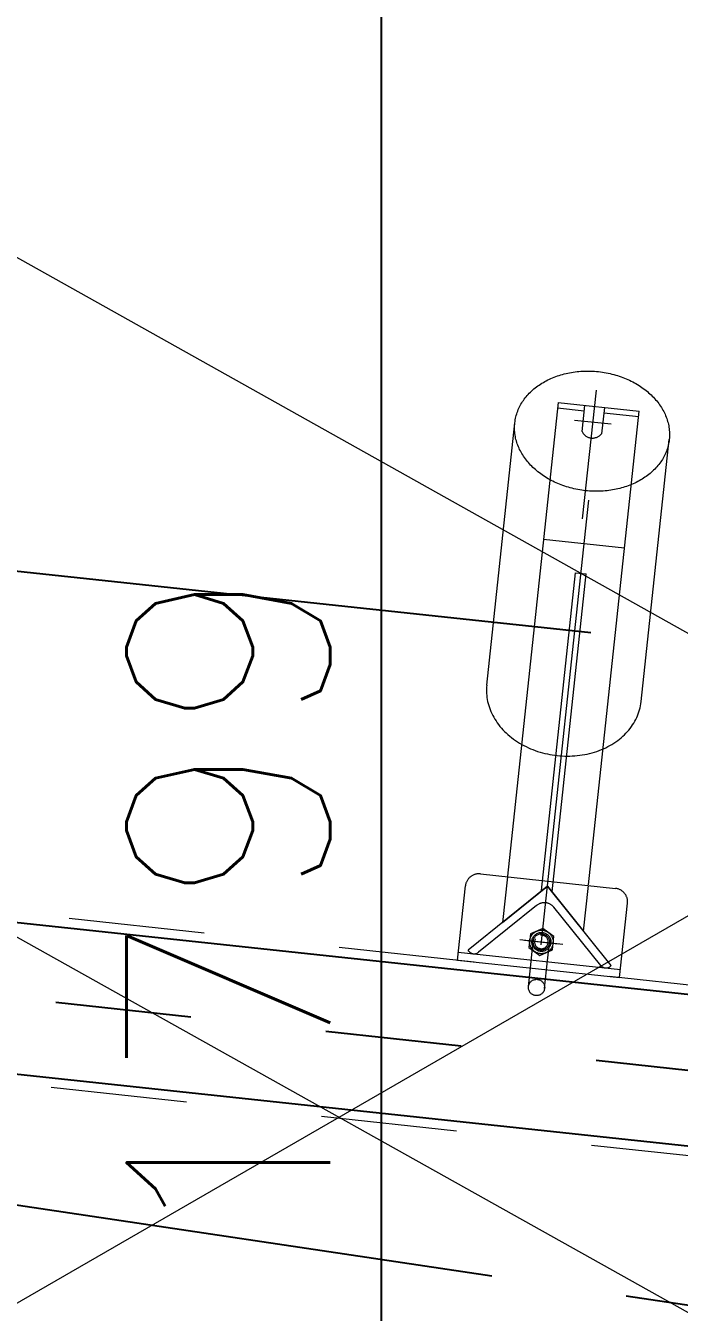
# Model space of a CAD drawing. Header units: inches. Extents: x 0 to 157513, y -28488 to 35640.
# Drawn here: x 21914 to 22395, y 16612 to 17558 of the extents above; entities that cross this region are included whole.
import ezdxf

# ---------------------------------------------------------------- set-up
doc = ezdxf.new("R2010")
doc.units = ezdxf.units.IN
doc.header["$LTSCALE"] = 400
doc.header["$MEASUREMENT"] = 0
for name, pattern in [('CENTER', [2, 1.25, -0.25, 0.25, -0.25]), ('CENTER2', [28.575, 19.05, -3.175, 3.175, -3.175]), ('HIDDEN', [9.525, 6.35, -3.175]), ('PHANTOM', [2.5, 1.25, -0.25, 0.25, -0.25, 0.25, -0.25])]:
    doc.linetypes.add(name, pattern=pattern)
doc.layers.add('BF', color=8, linetype='PHANTOM')
doc.styles.add('ROMANS', font='romans')
doc.dimstyles.new('SAM2 60 SC', dxfattribs={"dimscale": 60, "dimtxt": 2.5, "dimasz": 2.5, "dimexe": 1.25, "dimexo": 0.625, "dimtad": 1, "dimtoh": 1, "dimdec": 0, "dimdsep": 46, "dimtxsty": 'ROMANS', "dimblk": 'OBLIQUE', "dimcen": 2.5, "dimclrd": 1, "dimclre": 1, "dimclrt": 256, "dimadec": 0, "dimazin": 2, "dimtfac": 1, "dimtdec": 0, "dimtofl": 0, "dimtmove": 0, "dimatfit": 3, "dimfxl": 1, "dimtolj": 1, "dimtzin": 0, "dimarcsym": 1})

# ---------------------------------------------------------------- blocks, each defined once
blk = doc.blocks.new('611bf4strgesv')
at = {"layer": 'BF', "linetype": 'CENTER', "lineweight": 9, "ltscale": 10}
for p, q in [((-11860.58, 27387.62, 405.39), (-9260.58, 25932.62, 403.23)), ((-11860.55, 26887.59, 405.39), (-9260.6, 25432.59, 403.23)), ((-9260.58, 25932.62, 403.23), (-10652.96, 25129.33, 403.23))]:
    blk.add_line(p, q, dxfattribs=at)
at = {"layer": 'BF'}
for p, q in [((-8520.82, 25928.62, 405.04), (-15765.31, 26705.14, 405.04)), ((-8019.78, 25560.62, 575.33), (-15731.91, 26387.27, 575.33)), ((-8598.9, 25414.52, 405.04), (-10271.01, 25663.64, 405.04))]:
    blk.add_line(p, q, dxfattribs=at)
at = {"layer": 'BF', "linetype": 'CENTER2', "lineweight": 9}
for p, q in [((-9521.2, 26119.07, 405.04), (-9511.05, 26213.78, 405.04)), ((-9527.08, 26191.76, 405.04), (-9500.12, 26188.87, 405.04)), ((-9551.77, 25805.72, 405.04), (-9516.71, 26132.8, 405.04)), ((-9567.35, 25809.48, 405.04), (-9535.76, 25806.09, 405.04))]:
    blk.add_line(p, q, dxfattribs=at)
at = {"layer": 'BF', "lineweight": 5}
for p, q in [((-9004.34, 25729.01, 405.04), (-13427.12, 26203.08, 405.04)), ((-9017.41, 25604.7, 405.04), (-13440.44, 26078.79, 405.04))]:
    blk.add_line(p, q, dxfattribs=at)
at = {"layer": 'BF', "lineweight": 9}
for p, q in [((-9539.18, 26204.68, 405.04), (-9576.55, 25856.08, 405.04)), ((-9539.18, 26204.68, 405.04), (-9479.52, 26198.29, 405.04)), ((-9521.62, 26183.23, 405.04), (-9519.54, 26202.58, 405.04)), ((-9516.89, 25849.68, 405.04), (-9479.52, 26198.29, 405.04)), ((-9505.13, 26201.03, 405.04), (-9507.2, 26181.68, 405.04)), ((-9591.79, 25996.77, 405.04), (-9571.11, 26189.69, 405.04)), ((-9478.14, 25984.58, 405.04), (-9457.46, 26177.51, 405.04)), ((-9549.96, 26104.16, 405.04), (-9490.3, 26097.77, 405.04)), ((-9596.47, 25857.86, 405.04), (-9497.04, 25847.2, 405.04)), ((-9613.34, 25794.29, 405.04), (-9607.48, 25848.98, 405.04)), ((-9494.03, 25781.5, 405.04), (-9488.16, 25836.19, 405.04)), ((-9550.49, 25817.73, 405.04), (-9559.63, 25813.68, 405.04)), ((-9542.41, 25811.83, 405.04), (-9550.49, 25817.73, 405.04)), ((-9559.63, 25813.68, 405.04), (-9560.7, 25803.73, 405.04)), ((-9543.47, 25801.89, 405.04), (-9542.41, 25811.83, 405.04)), ((-9560.7, 25803.73, 405.04), (-9552.62, 25797.84, 405.04)), ((-9552.62, 25797.84, 405.04), (-9543.47, 25801.89, 405.04)), ((-9613.34, 25794.29, 405.04), (-9494.03, 25781.5, 405.04)), ((-9561.11, 25774.91, 405.04), (-9559.65, 25788.54, 405.04)), ((-9549.18, 25773.63, 405.04), (-9547.72, 25787.26, 405.04))]:
    blk.add_line(p, q, dxfattribs=at)
at = {"layer": 'BF', "ltscale": 20}
for p, q in [((-9005.07, 25722.05, 405.04), (-13427.87, 26196.12, 405.04)), ((-9016.67, 25611.66, 405.04), (-13439.7, 26085.75, 405.04))]:
    blk.add_line(p, q, dxfattribs=at)
at = {"layer": 'BF', "lineweight": 9, "ltscale": 0.2}
for p, q in [((-9539.61, 26200.7, 405.04), (-9519.97, 26198.6, 405.04)), ((-9505.55, 26197.05, 405.04), (-9479.95, 26194.31, 405.04))]:
    blk.add_line(p, q, dxfattribs=at)
at = {"layer": 'BF', "lineweight": 9, "ltscale": 0.5}
for p, q in [((-9551.53, 25845.55, 405.04), (-9526.46, 26079.45, 405.04)), ((-9526.46, 26079.45, 405.04), (-9518.5, 26078.6, 405.04)), ((-9543.57, 25844.7, 405.04), (-9518.5, 26078.6, 405.04)), ((-9576.59, 25855.72, 405.04), (-9580.19, 25822.12, 405.04)), ((-9547.16, 25848.75, 405.04), (-9605.54, 25801.67, 405.04)), ((-9580.19, 25822.12, 405.04), (-9547.16, 25848.75, 405.04)), ((-9500.08, 25790.37, 405.04), (-9547.16, 25848.75, 405.04)), ((-9547.16, 25848.75, 405.04), (-9520.53, 25815.73, 405.04)), ((-9520.53, 25815.73, 405.04), (-9516.93, 25849.33, 405.04)), ((-9555.07, 25834.67, 405.04), (-9597.89, 25800.14, 405.04)), ((-9507.89, 25790.5, 405.04), (-9542.42, 25833.31, 405.04)), ((-9612.71, 25800.23, 405.04), (-9493.39, 25787.44, 405.04)), ((-9604.92, 25800.9, 405.04), (-9605.54, 25801.67, 405.04)), ((-9500.86, 25789.74, 405.04), (-9500.08, 25790.37, 405.04)), ((-9500.08, 25790.37, 405.04), (-9500.86, 25789.74, 405.04))]:
    blk.add_line(p, q, dxfattribs=at)
at = {"layer": 'BF', "linetype": 'CENTER', "lineweight": 9}
blk.add_line((-9563.98, 25809.12, 405.04), (-9539.12, 25806.45, 405.04), dxfattribs=at)
at = {"layer": 'BF', "linetype": 'HIDDEN', "lineweight": 9}
for p, q in [((-9559.65, 25788.54, 405.04), (-9557.52, 25808.42, 405.04)), ((-9547.72, 25787.26, 405.04), (-9545.59, 25807.14, 405.04))]:
    blk.add_line(p, q, dxfattribs=at)
at = {"layer": 'BF', "lineweight": 9}
for centre, radius in [((-9551.55, 25807.78, 405.04), 8.66), ((-9551.55, 25807.78, 405.04), 7), ((-9551.55, 25807.78, 405.04), 6), ((-9555.14, 25774.27, 405.04), 6)]:
    blk.add_circle(centre, radius, dxfattribs=at)
for centre, radius, start, end in [((-9513.9, 26187.17, 405.04), 8.66, 207.04079, 320.7232), ((-9597.54, 25847.91, 405.04), 10, 83.88199, 173.88199), ((-9498.11, 25837.26, 405.04), 10, 353.88199, 83.88199), ((-9551.55, 25807.78, 405.04), 5, 153.90899, 98.92366)]:
    blk.add_arc(centre, radius, start, end, dxfattribs=at)
at = {"layer": 'BF', "lineweight": 9, "ltscale": 0.5}
for centre, radius, start, end in [((-9549.42, 25827.66, 405.04), 9, 38.88199, 128.88199), ((-9601.02, 25804.03, 405.04), 5, 218.88199, 308.88199), ((-9504, 25793.63, 405.04), 5, 218.88199, 308.88199)]:
    blk.add_arc(centre, radius, start, end, dxfattribs=at)
at = {"layer": 'BF', "lineweight": 9}
blk.add_ellipse((-9514.29, 26183.6, 405.04), major_axis=(-56.82, 6.09), ratio=0.770678, dxfattribs=at)
blk.add_ellipse((-9534.97, 25990.67, 405.04), major_axis=(-56.82, 6.09), ratio=0.805134, start_param=0, end_param=3.141593, dxfattribs=at)
blk = doc.blocks.new('_OBLIQUE')
at = {"color": 0, "linetype": 'ByBlock'}
blk.add_line((-0.5, -0.5), (0.5, 0.5), dxfattribs=at)
blk = doc.blocks.new('*D338')
at = {"color": 1, "lineweight": -2}
for p, q in [((20085, 17807.76), (22250.9, 17807.76)), ((22175.9, 17807.76), (22175.9, 16009.19)), ((22072.22, 16009.19), (22250.9, 16009.19))]:
    blk.add_line(p, q, dxfattribs=at)
at = {"layer": 'Defpoints', "color": 0}
for p in [(20047.5, 17807.76, 23.43), (22034.72, 16009.19, 33.03), (22175.9, 16009.19)]:
    blk.add_point(p, dxfattribs=at)
at = {"color": 1, "lineweight": -2, "xscale": 150, "yscale": 150, "zscale": 150}
for p, rotation in [((22175.9, 17807.76), 90), ((22175.9, 16009.19), 270)]:
    blk.add_blockref('_OBLIQUE', p, dxfattribs=dict(at, rotation=rotation))
at = {"insert": (22063.4, 16908.48), "char_height": 150, "attachment_point": 5, "rotation": 90, "style": 'ROMANS'}
blk.add_mtext('\\A1;1799', dxfattribs=at)

msp = doc.modelspace()

# ---------------------------------------------------------------- block references
msp.add_blockref('611bf4strgesv', (31845.3, -8923.42, -372.37))

# ---------------------------------------------------------------- dimensions: what is measured, and where the dimension line sits
dim = msp.add_linear_dim(base=(22175.9, 16009.19), p1=(20047.5, 17807.76, 23.43), p2=(22034.72, 16009.19, 33.03), angle=90, dimstyle='SAM2 60 SC', override={"dimtoh": 0})
dim.commit()
dim.dimension.update_dxf_attribs({"geometry": '*D338', "text_midpoint": (22063.4, 16908.48)})

doc.saveas('drawing.dxf')
